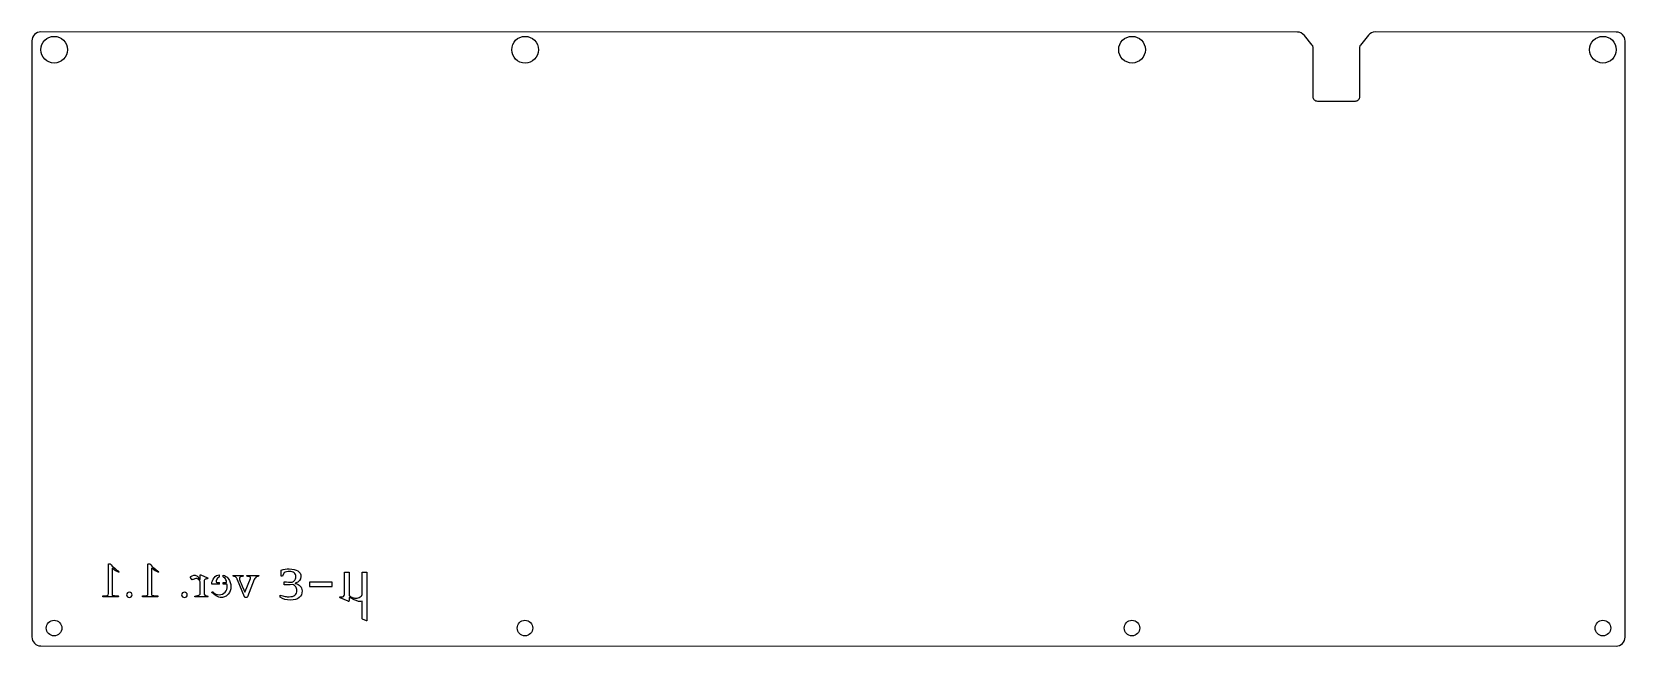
# Model space of a CAD drawing. Header units: millimetres. Extents: x -374 to -15, y -221 to -83.
import ezdxf

# ---------------------------------------------------------------- set-up
doc = ezdxf.new("R2010")
doc.units = ezdxf.units.MM
doc.layers.get('0').update_dxf_attribs({"linetype": 'CONTINUOUS'})

msp = doc.modelspace()

# ---------------------------------------------------------------- linework, layer by layer
for p, q in [((-356.67, -209.14), (-356.67, -202.59)), ((-356.57, -202.48), (-356.25, -202.48)), ((-355.85, -203.44), (-355.85, -209.16)), ((-354.34, -204.37), (-354.38, -204.36)), ((-347.78, -209.14), (-347.78, -202.59)), ((-347.67, -202.48), (-347.35, -202.48)), ((-346.95, -203.44), (-346.95, -209.16)), ((-345.44, -204.37), (-345.48, -204.36)), ((-317.79, -205.25), (-317.79, -203.86)), ((-303.47, -204.33), (-302.57, -204.33)), ((-299.44, -204.33), (-298.54, -204.33)), ((-336.01, -205.91), (-336.01, -205.04)), ((-336.01, -209.08), (-336.01, -206.65)), ((-335.82, -204.95), (-334.38, -205.59)), ((-335.12, -206.23), (-335.12, -209.08)), ((-331.64, -207.06), (-333.27, -207.06)), ((-332.29, -206.65), (-331.64, -206.65)), ((-331.66, -205.37), (-331.67, -204.92)), ((-331.64, -207.06), (-331.64, -206.65)), ((-330.81, -205.4), (-330.81, -205.01)), ((-330.81, -207.06), (-330.81, -206.65)), ((-330.81, -206.65), (-330.15, -206.65)), ((-329.98, -207.06), (-330.81, -207.06)), ((-330.04, -206.55), (-330.04, -206.48)), ((-328.55, -205.06), (-326.4, -205.06)), ((-326.05, -209.88), (-327.6, -206.09)), ((-325.84, -208.72), (-324.68, -205.73)), ((-325.46, -205.06), (-322.93, -205.06)), ((-323.85, -206.02), (-325.35, -209.87)), ((-324.68, -205.73), (-324.65, -205.61)), ((-317.46, -205.25), (-317.79, -205.25)), ((-317.07, -204.45), (-317.46, -205.25)), ((-317.08, -206.54), (-316.86, -206.54)), ((-317.08, -207.22), (-317.08, -206.54)), ((-316.86, -207.22), (-317.08, -207.22)), ((-314.59, -206.82), (-314.59, -206.87)), ((-303.55, -209.33), (-303.55, -204.48)), ((-302.49, -204.48), (-302.49, -209.56)), ((-299.53, -209.17), (-299.53, -204.48)), ((-298.46, -204.48), (-298.46, -215.13)), ((-357.92, -209.85), (-357.92, -209.72)), ((-354.46, -209.89), (-357.88, -209.89)), ((-354.42, -209.72), (-354.42, -209.85)), ((-349.02, -209.85), (-349.02, -209.72)), ((-345.56, -209.89), (-348.98, -209.89)), ((-345.52, -209.72), (-345.52, -209.85)), ((-334.3, -209.89), (-337.14, -209.89)), ((-333.25, -208.77), (-333.22, -208.77)), ((-326.21, -208.35), (-326.06, -208.7)), ((-325.48, -210.04), (-325.93, -210.04)), ((-317.98, -209.97), (-317.98, -209.51)), ((-304.56, -209.88), (-304.17, -209.91)), ((-302.68, -210.88), (-304.5, -210.1)), ((-302.49, -210.06), (-302.49, -210.74)), ((-302.39, -210.03), (-302.44, -210.03)), ((-299.53, -214.74), (-299.53, -210.84)), ((-298.54, -215.28), (-299.46, -214.89))]:
    msp.add_line(p, q)
msp.add_lwpolyline([(-15.26, -218.98), (-15.26, -217.85), (-15.26, -216.85), (-15.26, -86.9), (-15.25, -85.9), (-15.25, -84.83, 0.414222), (-17.25, -82.83), (-71.49, -82.8, 0.227543), (-73.05, -83.55), (-74.84, -85.78, 0.170678), (-75.06, -86.41), (-75.06, -97.41, -0.414268), (-76.06, -98.41), (-84.46, -98.41, -0.414214), (-85.46, -97.4), (-85.46, -86.4, 0.170523), (-85.68, -85.78), (-87.45, -83.57, 0.227613), (-89.01, -82.82), (-371.87, -82.78, 0.414258), (-373.87, -84.78), (-373.89, -218.92, 0.414169), (-371.89, -220.92), (-17.26, -220.98, 0.414258)], format="xyb", close=True)
msp.add_lwpolyline([(-311.39, -206.62), (-311.39, -207.59), (-306.32, -207.59), (-306.32, -206.62)], close=True)
for centre, radius in [((-368.87, -86.78), 3), ((-262.87, -86.79), 3), ((-126.25, -86.78), 3), ((-20.25, -86.78), 3), ((-368.89, -216.92), 1.75), ((-262.89, -216.92), 1.75), ((-126.26, -216.92), 1.75), ((-20.26, -216.92), 1.75)]:
    msp.add_circle(centre, radius)
for points, knots in [([(-356.67, -202.59), (-356.67, -202.55), (-356.67, -202.52), (-356.65, -202.49), (-356.62, -202.48), (-356.57, -202.48)], [18, 18, 18, 18, 19, 19, 20, 20, 20, 20]), ([(-356.25, -202.48), (-355.98, -202.79), (-355.65, -203.11), (-354.84, -203.79), (-354.57, -204), (-354.3, -204.17), (-354.23, -204.21), (-354.23, -204.23)], [21, 21, 21, 21, 22, 22, 23, 23, 24, 24, 24, 24]), ([(-347.78, -202.59), (-347.78, -202.55), (-347.77, -202.52), (-347.75, -202.49), (-347.72, -202.48), (-347.67, -202.48)], [18, 18, 18, 18, 19, 19, 20, 20, 20, 20]), ([(-347.35, -202.48), (-347.08, -202.79), (-346.75, -203.11), (-345.94, -203.79), (-345.67, -204), (-345.4, -204.17), (-345.33, -204.21), (-345.33, -204.23)], [21, 21, 21, 21, 22, 22, 23, 23, 24, 24, 24, 24]), ([(-317.79, -203.86), (-317.22, -203.69), (-316.6, -203.6), (-315.96, -203.6), (-315.15, -203.6), (-314.51, -203.75), (-313.57, -204.36), (-313.33, -204.78), (-313.33, -205.31), (-313.33, -206.02), (-313.75, -206.53), (-314.59, -206.82)], [21, 21, 21, 21, 22, 22, 22, 23, 23, 24, 24, 24, 25, 25, 25, 25]), ([(-315.32, -206.62), (-315.07, -206.54), (-314.87, -206.39), (-314.56, -205.95), (-314.48, -205.68), (-314.48, -205.36), (-314.48, -204.98), (-314.61, -204.68), (-315.1, -204.26), (-315.46, -204.16), (-315.91, -204.16), (-316.12, -204.16), (-316.33, -204.19), (-316.78, -204.3), (-316.95, -204.37), (-317.07, -204.45)], [12, 12, 12, 12, 13, 13, 14, 14, 14, 15, 15, 16, 16, 16, 17, 17, 18, 18, 18, 18]), ([(-303.55, -204.48), (-303.55, -204.41), (-303.55, -204.37), (-303.53, -204.34), (-303.51, -204.33), (-303.47, -204.33)], [8, 8, 8, 8, 9, 9, 10, 10, 10, 10]), ([(-302.57, -204.33), (-302.53, -204.33), (-302.5, -204.34), (-302.49, -204.37), (-302.49, -204.41), (-302.49, -204.48)], [11, 11, 11, 11, 12, 12, 13, 13, 13, 13]), ([(-299.53, -204.48), (-299.53, -204.41), (-299.52, -204.37), (-299.51, -204.34), (-299.49, -204.33), (-299.44, -204.33)], [21, 21, 21, 21, 22, 22, 23, 23, 23, 23]), ([(-298.54, -204.33), (-298.5, -204.33), (-298.48, -204.34), (-298.47, -204.37), (-298.46, -204.41), (-298.46, -204.48)], [24, 24, 24, 24, 25, 25, 26, 26, 26, 26]), ([(-338.05, -205.79), (-338.14, -205.62), (-338.18, -205.49), (-338.18, -205.41), (-338.18, -205.34), (-338.05, -205.26), (-337.5, -205.06), (-337.3, -205.01), (-337.16, -205.01), (-336.93, -205.01), (-336.63, -205.25), (-336.27, -205.72)], [0, 0, 0, 0, 1, 1, 1, 2, 2, 3, 3, 3, 4, 4, 4, 4]), ([(-336.01, -206.65), (-336.01, -206.48), (-336.1, -206.29), (-336.49, -205.87), (-336.68, -205.77), (-337.03, -205.77), (-337.28, -205.84), (-337.59, -205.97)], [27, 27, 27, 27, 28, 28, 29, 29, 30, 30, 30, 30]), ([(-336.27, -205.72), (-336.15, -205.89), (-336.07, -205.98), (-336.04, -205.98), (-336.02, -205.98), (-336.01, -205.96), (-336.01, -205.91)], [4, 4, 4, 4, 5, 5, 5, 6, 6, 6, 6]), ([(-336.01, -205.04), (-336.01, -204.96), (-335.97, -204.91), (-335.91, -204.91), (-335.9, -204.91), (-335.87, -204.92), (-335.82, -204.95)], [7, 7, 7, 7, 8, 8, 8, 9, 9, 9, 9]), ([(-334.38, -205.59), (-334.32, -205.62), (-334.29, -205.65), (-334.29, -205.74), (-334.3, -205.76), (-334.33, -205.79), (-334.36, -205.8), (-334.46, -205.83), (-334.53, -205.84), (-334.7, -205.88), (-334.78, -205.9), (-334.86, -205.92)], [10, 10, 10, 10, 11, 11, 12, 12, 13, 13, 14, 14, 15, 15, 15, 15]), ([(-333.27, -207.06), (-333.35, -207.06), (-333.39, -206.98), (-333.39, -206.83), (-333.39, -206.48), (-333.22, -206.07), (-332.55, -205.19), (-332.15, -204.96), (-331.67, -204.92)], [0, 0, 0, 0, 1, 1, 1, 2, 2, 2.912296, 2.912296, 2.912296, 2.912296]), ([(-333.19, -208.78), (-332.72, -209.2), (-332.22, -209.41), (-331.19, -209.41), (-330.76, -209.23), (-330.06, -208.47), (-329.89, -208.01), (-329.89, -207.45), (-329.89, -207.19), (-329.92, -207.06), (-329.98, -207.06)], [14, 14, 14, 14, 15, 15, 16, 16, 17, 17, 17, 18, 18, 18, 18]), ([(-331.66, -205.37), (-331.8, -205.44), (-331.94, -205.55), (-332.31, -205.96), (-332.43, -206.22), (-332.43, -206.48), (-332.43, -206.59), (-332.38, -206.65), (-332.29, -206.65)], [2.472014, 2.472014, 2.472014, 2.472014, 3, 3, 4, 4, 4, 5, 5, 5, 5]), ([(-330.81, -205.01), (-330.38, -205.13), (-330.01, -205.38), (-329.29, -206.31), (-329.07, -206.93), (-329.07, -208.29), (-329.27, -208.85), (-329.67, -209.31)], [3.33623, 3.33623, 3.33623, 3.33623, 4, 4, 5, 5, 6, 6, 6, 6]), ([(-330.04, -206.48), (-330.11, -206.17), (-330.26, -205.89), (-330.59, -205.54), (-330.7, -205.46), (-330.81, -205.4)], [0, 0, 0, 0, 1, 1, 1.437836, 1.437836, 1.437836, 1.437836]), ([(-327.6, -206.09), (-327.63, -206.02), (-327.67, -205.95), (-327.75, -205.78), (-327.79, -205.7), (-327.89, -205.54), (-327.95, -205.47), (-328.08, -205.34), (-328.19, -205.3), (-328.5, -205.26), (-328.59, -205.24), (-328.61, -205.2), (-328.62, -205.17), (-328.62, -205.09), (-328.59, -205.07), (-328.55, -205.06)], [24, 24, 24, 24, 25, 25, 26, 26, 27, 27, 28, 28, 29, 29, 30, 30, 31, 31, 31, 31]), ([(-326.4, -205.06), (-326.32, -205.06), (-326.28, -205.09), (-326.28, -205.15), (-326.28, -205.26), (-326.37, -205.31), (-326.74, -205.31), (-326.89, -205.36), (-327.11, -205.57), (-327.16, -205.68), (-327.16, -205.87), (-327.13, -206.01), (-327.01, -206.4), (-326.72, -207.12), (-326.21, -208.35)], [0, 0, 0, 0, 1, 1, 1, 2, 2, 3, 3, 4, 4, 5, 5, 6, 6, 6, 6]), ([(-325.44, -205.25), (-325.48, -205.23), (-325.5, -205.2), (-325.5, -205.09), (-325.49, -205.06), (-325.46, -205.06)], [12, 12, 12, 12, 13, 13, 14, 14, 14, 14]), ([(-322.93, -205.06), (-322.84, -205.06), (-322.8, -205.1), (-322.8, -205.25), (-322.88, -205.29), (-323.03, -205.31)], [15, 15, 15, 15, 16, 16, 17, 17, 17, 17]), ([(-314.59, -206.87), (-314.12, -206.97), (-313.75, -207.16), (-313.2, -207.76), (-313.06, -208.12), (-313.06, -208.55), (-313.06, -209.21), (-313.28, -209.71), (-314.17, -210.43), (-314.81, -210.61), (-315.64, -210.61), (-316.58, -210.61), (-317.36, -210.4), (-317.98, -209.97)], [26, 26, 26, 26, 27, 27, 28, 28, 28, 29, 29, 30, 30, 30, 31, 31, 31, 31]), ([(-317.98, -209.51), (-317.57, -209.65), (-317.2, -209.75), (-316.59, -209.85), (-316.29, -209.87), (-315.97, -209.87), (-315.43, -209.87), (-315.01, -209.75), (-314.39, -209.25), (-314.24, -208.92), (-314.24, -208.49), (-314.24, -208.16), (-314.32, -207.87), (-314.65, -207.39), (-314.89, -207.22), (-315.2, -207.13)], [0, 0, 0, 0, 1, 1, 2, 2, 2, 3, 3, 4, 4, 4, 5, 5, 6, 6, 6, 6]), ([(-316.86, -206.54), (-316.74, -206.54), (-316.5, -206.55), (-315.78, -206.58), (-315.51, -206.6), (-315.32, -206.62)], [10, 10, 10, 10, 11, 11, 12, 12, 12, 12]), ([(-357.92, -209.72), (-357.92, -209.69), (-357.91, -209.68), (-357.88, -209.68), (-357.31, -209.68), (-356.93, -209.63), (-356.75, -209.52)], [14, 14, 14, 14, 15, 15, 15, 16, 16, 16, 16]), ([(-355.85, -209.16), (-355.85, -209.26), (-355.85, -209.34), (-355.82, -209.47), (-355.79, -209.52), (-355.66, -209.59), (-355.55, -209.61), (-355.24, -209.64), (-355.1, -209.65), (-354.82, -209.66), (-354.65, -209.67), (-354.46, -209.68)], [3, 3, 3, 3, 4, 4, 5, 5, 6, 6, 7, 7, 8, 8, 8, 8]), ([(-351.5, -209.87), (-351.62, -209.98), (-351.77, -210.04), (-351.94, -210.04), (-352.11, -210.04), (-352.26, -209.98), (-352.38, -209.87), (-352.51, -209.76), (-352.57, -209.62), (-352.57, -209.45), (-352.57, -209.28), (-352.51, -209.14), (-352.38, -209.02), (-352.26, -208.91), (-352.11, -208.85), (-351.94, -208.85), (-351.77, -208.85), (-351.62, -208.91), (-351.49, -209.03), (-351.37, -209.15), (-351.31, -209.29), (-351.31, -209.45), (-351.31, -209.62), (-351.37, -209.76), (-351.5, -209.87)], [0, 0, 0, 0, 1, 1, 1, 2, 2, 2, 3, 3, 3, 4, 4, 4, 5, 5, 5, 6, 6, 6, 7, 7, 7, 8, 8, 8, 8]), ([(-349.02, -209.72), (-349.02, -209.69), (-349.01, -209.68), (-348.98, -209.68), (-348.41, -209.68), (-348.03, -209.63), (-347.85, -209.52)], [14, 14, 14, 14, 15, 15, 15, 16, 16, 16, 16]), ([(-346.95, -209.16), (-346.95, -209.26), (-346.95, -209.34), (-346.92, -209.47), (-346.89, -209.52), (-346.76, -209.59), (-346.65, -209.61), (-346.34, -209.64), (-346.2, -209.65), (-345.92, -209.66), (-345.75, -209.67), (-345.56, -209.68)], [3, 3, 3, 3, 4, 4, 5, 5, 6, 6, 7, 7, 8, 8, 8, 8]), ([(-339.11, -209.87), (-339.23, -209.98), (-339.38, -210.04), (-339.55, -210.04), (-339.72, -210.04), (-339.87, -209.98), (-339.99, -209.87), (-340.12, -209.76), (-340.18, -209.62), (-340.18, -209.45), (-340.18, -209.28), (-340.12, -209.14), (-339.99, -209.02), (-339.87, -208.91), (-339.72, -208.85), (-339.55, -208.85), (-339.38, -208.85), (-339.23, -208.91), (-339.1, -209.03), (-338.98, -209.15), (-338.92, -209.29), (-338.92, -209.45), (-338.92, -209.62), (-338.98, -209.76), (-339.11, -209.87)], [0, 0, 0, 0, 1, 1, 1, 2, 2, 2, 3, 3, 3, 4, 4, 4, 5, 5, 5, 6, 6, 6, 7, 7, 7, 8, 8, 8, 8]), ([(-337.14, -209.89), (-337.18, -209.89), (-337.2, -209.86), (-337.2, -209.78), (-337.18, -209.75), (-337.11, -209.72), (-337.03, -209.71), (-336.78, -209.67), (-336.64, -209.65), (-336.5, -209.61)], [21, 21, 21, 21, 22, 22, 23, 23, 24, 24, 25, 25, 25, 25]), ([(-334.51, -209.69), (-334.33, -209.71), (-334.24, -209.75), (-334.24, -209.82), (-334.24, -209.86), (-334.26, -209.89), (-334.3, -209.89)], [18, 18, 18, 18, 19, 19, 19, 20, 20, 20, 20]), ([(-333.37, -208.89), (-333.36, -208.88), (-333.34, -208.85), (-333.29, -208.79), (-333.27, -208.77), (-333.25, -208.77)], [10, 10, 10, 10, 11, 11, 12, 12, 12, 12]), ([(-329.67, -209.31), (-329.86, -209.53), (-330.09, -209.7), (-330.62, -209.97), (-330.88, -210.04), (-331.39, -210.04), (-331.62, -210), (-331.83, -209.94)], [6, 6, 6, 6, 7, 7, 8, 8, 9, 9, 9, 9]), ([(-304.5, -210.1), (-304.57, -210.06), (-304.6, -210.02), (-304.6, -209.91), (-304.59, -209.88), (-304.56, -209.88)], [2, 2, 2, 2, 3, 3, 4, 4, 4, 4]), ([(-304.17, -209.91), (-303.96, -209.91), (-303.81, -209.87), (-303.63, -209.69), (-303.57, -209.54), (-303.55, -209.33)], [5, 5, 5, 5, 6, 6, 7, 7, 7, 7]), ([(-302.49, -209.56), (-302.42, -209.65), (-302.35, -209.72), (-302.2, -209.81), (-302.13, -209.85), (-301.99, -209.95), (-301.84, -210.01), (-301.39, -210.18), (-301.15, -210.22), (-300.62, -210.22), (-300.33, -210.12), (-299.69, -209.73), (-299.53, -209.48), (-299.53, -209.17)], [14, 14, 14, 14, 15, 15, 16, 16, 17, 17, 18, 18, 19, 19, 20, 20, 20, 20]), ([(-299.53, -210.84), (-299.75, -210.9), (-299.96, -210.92), (-300.38, -210.92), (-300.63, -210.86), (-301.2, -210.61), (-301.52, -210.46), (-302.21, -210.12), (-302.38, -210.03), (-302.39, -210.03)], [32, 32, 32, 32, 33, 33, 34, 34, 35, 35, 36, 36, 36, 36]), ([(-298.46, -215.13), (-298.46, -215.2), (-298.47, -215.24), (-298.48, -215.27), (-298.5, -215.28), (-298.54, -215.28)], [27, 27, 27, 27, 28, 28, 29, 29, 29, 29])]:
    msp.add_open_spline(points, degree=3, knots=knots)
for points in [[(-355.73, -203.52), (-355.81, -203.46), (-355.86, -203.43), (-355.85, -203.44)], [(-354.38, -204.36), (-354.79, -204.17), (-355.24, -203.89), (-355.73, -203.52)], [(-354.23, -204.23), (-354.28, -204.32), (-354.32, -204.37), (-354.34, -204.37)], [(-346.83, -203.52), (-346.91, -203.46), (-346.96, -203.43), (-346.95, -203.44)], [(-345.48, -204.36), (-345.89, -204.17), (-346.34, -203.89), (-346.83, -203.52)], [(-345.33, -204.23), (-345.38, -204.32), (-345.42, -204.37), (-345.44, -204.37)], [(-337.79, -206.04), (-337.88, -206.04), (-337.97, -205.96), (-338.05, -205.79)], [(-337.59, -205.97), (-337.68, -206.01), (-337.75, -206.03), (-337.79, -206.04)], [(-334.86, -205.92), (-335.03, -205.98), (-335.12, -206.08), (-335.12, -206.23)], [(-330.15, -206.65), (-330.08, -206.65), (-330.04, -206.61), (-330.04, -206.55)], [(-325.08, -205.28), (-325.25, -205.29), (-325.37, -205.28), (-325.44, -205.25)], [(-324.65, -205.61), (-324.65, -205.38), (-324.79, -205.28), (-325.08, -205.28)], [(-323.13, -205.32), (-323.47, -205.43), (-323.71, -205.66), (-323.85, -206.02)], [(-323.03, -205.31), (-323.07, -205.31), (-323.1, -205.31), (-323.13, -205.32)], [(-315.2, -207.13), (-316, -207.19), (-316.55, -207.22), (-316.86, -207.22)], [(-357.88, -209.89), (-357.91, -209.89), (-357.92, -209.88), (-357.92, -209.85)], [(-356.75, -209.52), (-356.7, -209.49), (-356.67, -209.37), (-356.67, -209.14)], [(-354.46, -209.68), (-354.43, -209.68), (-354.42, -209.69), (-354.42, -209.72)], [(-354.42, -209.85), (-354.42, -209.88), (-354.43, -209.89), (-354.46, -209.89)], [(-348.98, -209.89), (-349.01, -209.89), (-349.02, -209.88), (-349.02, -209.85)], [(-347.85, -209.52), (-347.8, -209.49), (-347.78, -209.37), (-347.78, -209.14)], [(-345.56, -209.68), (-345.53, -209.68), (-345.52, -209.69), (-345.52, -209.72)], [(-345.52, -209.85), (-345.52, -209.88), (-345.53, -209.89), (-345.56, -209.89)], [(-336.5, -209.61), (-336.17, -209.52), (-336.01, -209.34), (-336.01, -209.08)], [(-335.12, -209.08), (-335.12, -209.43), (-334.92, -209.63), (-334.51, -209.69)], [(-331.83, -209.94), (-332.42, -209.74), (-332.94, -209.39), (-333.37, -208.89)], [(-333.22, -208.77), (-333.21, -208.77), (-333.2, -208.77), (-333.19, -208.78)], [(-326.06, -208.7), (-325.99, -208.89), (-325.91, -208.9), (-325.84, -208.72)], [(-325.93, -210.04), (-325.96, -210.04), (-326.01, -209.99), (-326.05, -209.88)], [(-325.35, -209.87), (-325.4, -209.98), (-325.44, -210.04), (-325.48, -210.04)], [(-302.54, -210.92), (-302.58, -210.92), (-302.63, -210.91), (-302.68, -210.88)], [(-302.49, -210.74), (-302.49, -210.86), (-302.51, -210.92), (-302.54, -210.92)], [(-302.44, -210.03), (-302.46, -210.03), (-302.47, -210.04), (-302.49, -210.06)], [(-299.46, -214.89), (-299.51, -214.87), (-299.53, -214.82), (-299.53, -214.74)]]:
    msp.add_open_spline(points, degree=3)

doc.saveas('drawing.dxf')
